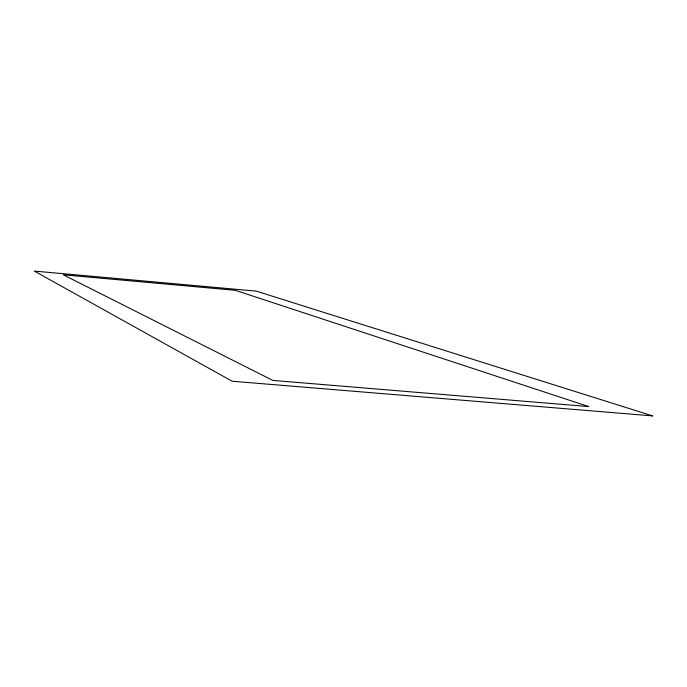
<?xml version="1.0" encoding="UTF-8"?>
<svg xmlns="http://www.w3.org/2000/svg" width="687" height="687" viewBox="0 0 687 687"><rect width="100%" height="100%" fill="white"/><g stroke="black" fill="none" stroke-linecap="round" stroke-linejoin="round"><path stroke-width="1.03" d="M588.707 406.575L272.799 380.409L63.298 274.809L235.34 290.318L588.707 406.575M652.65 415.91L232.137 381.225L34.35 271.09L256.191 291.108L652.65 415.91"/></g></svg>
